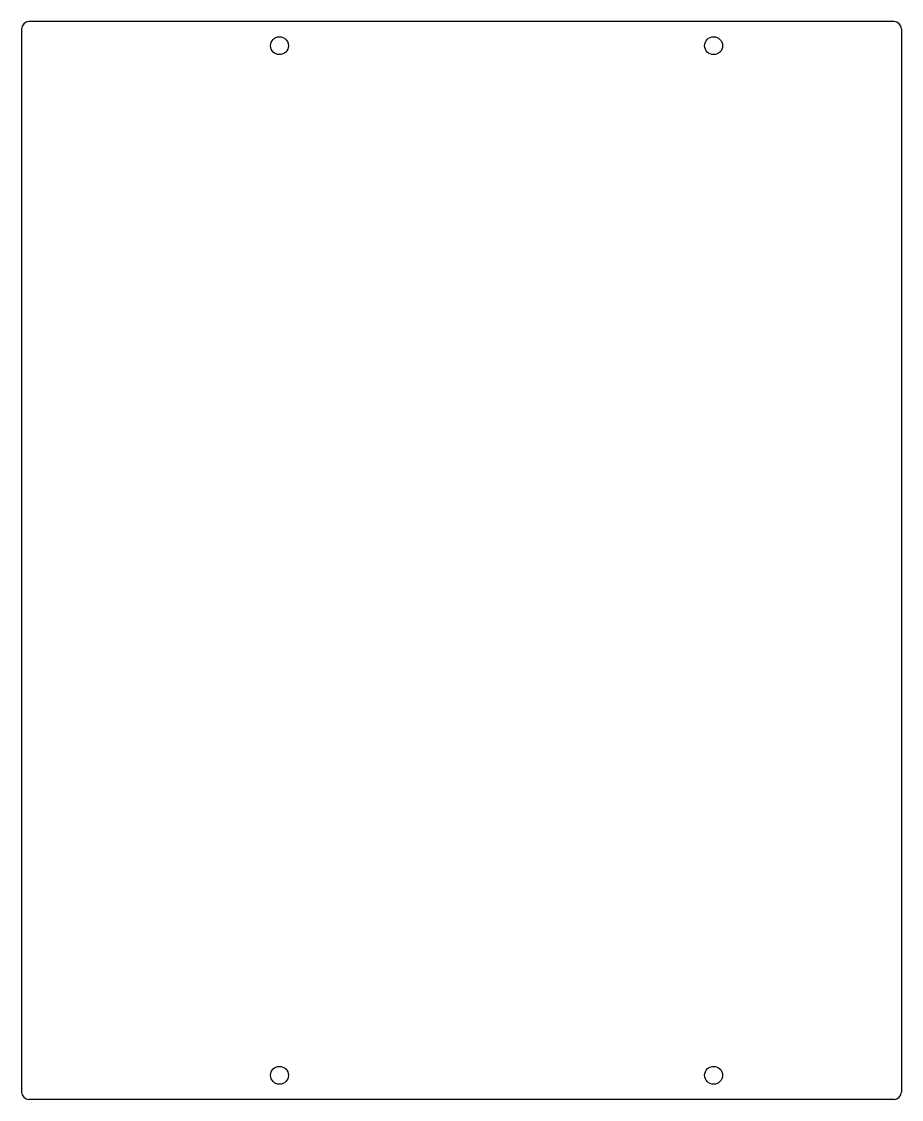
# Model space of a CAD drawing. Header units: millimetres. Extents: x -129 to 112, y -148 to 148.
import ezdxf

# ---------------------------------------------------------------- set-up
doc = ezdxf.new("R2010")
doc.units = ezdxf.units.MM

msp = doc.modelspace()

# ---------------------------------------------------------------- linework, layer by layer
at = {"color": 7, "linetype": 'Continuous', "lineweight": 25}
for p, q in [((-129.34, 145.5), (-129.34, -145.5)), ((109.64, 147.5), (-127.34, 147.5)), ((111.64, 145.5), (111.64, -145.5)), ((109.64, -147.5), (-127.34, -147.5))]:
    msp.add_line(p, q, dxfattribs=at)
for centre in [(-58.7, 140.9), (60.19, 140.9), (-58.7, -140.9), (60.19, -140.9)]:
    msp.add_circle(centre, 2.45, dxfattribs=at)
for centre, start, end in [((109.64, 145.5), 0, 90), ((-127.34, 145.5), 90, 180), ((-127.34, -145.5), 180, 270), ((109.64, -145.5), 270, 0)]:
    msp.add_arc(centre, 2, start, end, dxfattribs=at)

doc.saveas('drawing.dxf')
